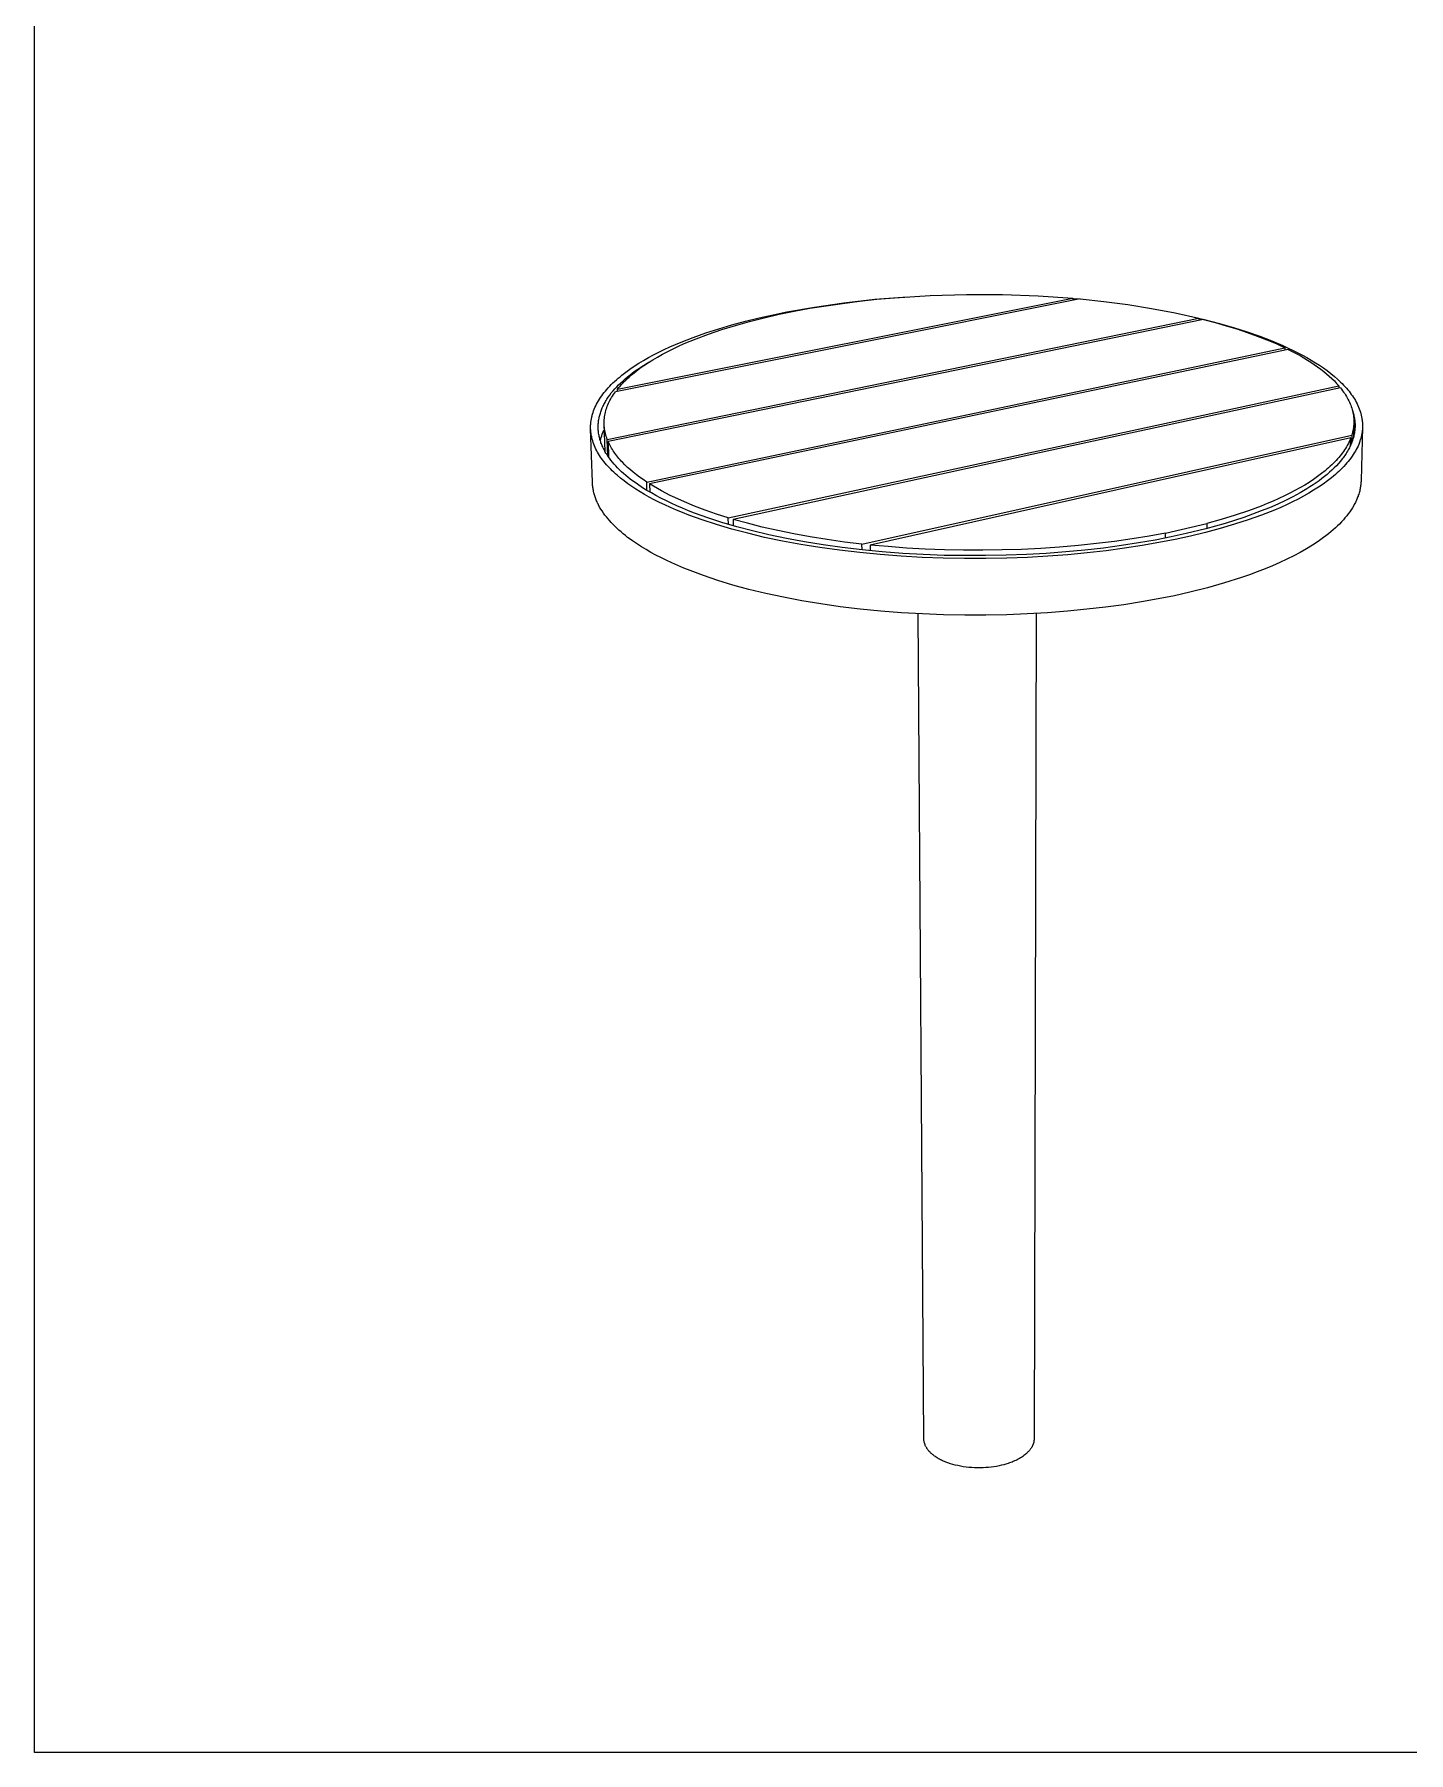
# Model space of a CAD drawing. Header units: millimetres. Extents: x 1383 to 4664, y -160 to 2132.
# Drawn here: x 1383 to 2300, y -160 to 986 of the extents above; entities that cross this region are included whole.
import ezdxf

# ---------------------------------------------------------------- set-up
doc = ezdxf.new("R2010")
doc.units = ezdxf.units.MM
doc.header["$MEASUREMENT"] = 0
doc.layers.add('Domyślny', color=7, linetype='Continuous', true_color=0x000000)
doc.layers.add('Utwórz2D linie widoczne', color=7, linetype='Continuous', true_color=0x000000)

msp = doc.modelspace()

# ---------------------------------------------------------------- linework, layer by layer
at = {"layer": 'Domyślny', "color": 18, "lineweight": 15, "true_color": 0x000000}
for p, q in [((1382.9, -159.9), (1382.9, 2132.4)), ((4660.8, -159.9), (1382.9, -159.9))]:
    msp.add_line(p, q, dxfattribs=at)
at = {"layer": 'Utwórz2D linie widoczne'}
for p, q in [((1771.9, 749.6), (2075.7, 810.2)), ((1885, 801.1), (1903.3, 804.3)), ((1889.9, 801.6), (1900.3, 803.5)), ((1900.3, 803.5), (1911.1, 805.2)), ((1903.3, 804.3), (1922.9, 807.2)), ((1911.1, 805.2), (1922.1, 806.8)), ((1922.1, 806.8), (1933.4, 808.3)), ((1922.9, 807.2), (1943.6, 809.5)), ((2080.6, 809.8), (1929.6, 779.6)), ((1933.4, 808.3), (1945, 809.5)), ((1943.6, 809.5), (1965.3, 811.2)), ((1945, 809.5), (1956.7, 810.5)), ((1956.7, 810.5), (1980.6, 812.1)), ((1980.6, 812.1), (2004.8, 812.8)), ((2004.8, 812.8), (2028.9, 812.7)), ((2028.9, 812.7), (2052.6, 811.8)), ((2052.6, 811.8), (2075.7, 810.2)), ((2075.7, 810.2), (2075.7, 808.8)), ((2075.7, 810), (2079.9, 809.7)), ((2080.6, 809.8), (2096.5, 808.1)), ((2096.5, 808.1), (2112.5, 806)), ((2112.5, 806), (2128.3, 803.4)), ((2128.3, 803.4), (2144.1, 800.4)), ((1765.1, 716), (2159.7, 796.9)), ((1839.5, 789.8), (1848.3, 792.4)), ((1841.5, 789.3), (1850.6, 792.1)), ((1848.3, 792.4), (1857.3, 794.9)), ((1850.6, 792.1), (1860.1, 794.7)), ((1857.3, 794.9), (1866.4, 797.1)), ((1860.1, 794.7), (1869.8, 797.2)), ((1866.4, 797.1), (1875.7, 799.2)), ((1869.8, 797.2), (1879.8, 799.5)), ((1875.7, 799.2), (1885, 801.1)), ((1879.8, 799.5), (1889.9, 801.6)), ((2163, 796.1), (1971, 756.7)), ((2144.1, 800.4), (2159.7, 796.9)), ((2152.9, 798.5), (2163.4, 796)), ((2159.7, 796.9), (2159.7, 795.4)), ((2163, 796.1), (2170.6, 794.1)), ((2163.4, 796), (2173.5, 793.4)), ((2170.6, 794.1), (2178, 791.9)), ((2173.5, 793.4), (2183, 790.6)), ((2178, 791.9), (2185.2, 789.7)), ((1929.6, 779.6), (1770.5, 747.8)), ((1810.6, 779.3), (1814.5, 781)), ((1812.6, 778.2), (1816.4, 779.9)), ((1814.5, 781), (1822.5, 784.1)), ((1816.4, 779.9), (1820.3, 781.5)), ((1820.3, 781.5), (1824.4, 783.2)), ((1822.5, 784.1), (1830.9, 787.1)), ((1824.4, 783.2), (1832.7, 786.3)), ((1830.9, 787.1), (1839.5, 789.8)), ((1832.7, 786.3), (1841.5, 789.3)), ((2183, 790.6), (2192, 787.8)), ((2185.2, 789.7), (2192.1, 787.4)), ((2192, 787.8), (2200.5, 784.8)), ((2192.1, 787.4), (2198.8, 785)), ((2198.8, 785), (2205.2, 782.5)), ((2200.5, 784.8), (2208.5, 781.7)), ((2205.2, 782.5), (2211.3, 779.9)), ((2208.5, 781.7), (2215.9, 778.6)), ((2211.3, 779.9), (2217.1, 777.2)), ((1786.1, 766.8), (1789.3, 768.7)), ((1789.3, 768.7), (1792.6, 770.6)), ((1791.2, 766.6), (1795.3, 769)), ((1791.4, 687.6), (2217.1, 777.2)), ((1792.5, 767.3), (1795.5, 769.2)), ((1792.6, 770.6), (1796, 772.4)), ((1795.5, 769.2), (1798.7, 771)), ((1796, 772.4), (1799.5, 774.2)), ((1798.7, 771), (1802, 772.9)), ((1799.5, 774.2), (1803.1, 775.9)), ((1802, 772.9), (1805.4, 774.7)), ((1803.1, 775.9), (1806.8, 777.7)), ((1805.4, 774.7), (1809, 776.4)), ((1806.8, 777.7), (1810.6, 779.3)), ((1809, 776.4), (1812.6, 778.2)), ((2219.3, 776.1), (2014, 732.9)), ((2215.9, 778.6), (2219.4, 777)), ((2217.1, 777.2), (2217.1, 775.6)), ((2219.3, 776.1), (2222, 774.7)), ((2219.4, 777), (2222.8, 775.3)), ((2222, 774.7), (2224.7, 773.3)), ((2222.8, 775.3), (2225.9, 773.8)), ((2224.7, 773.3), (2227.3, 771.9)), ((2225.9, 773.8), (2228.9, 772.2)), ((2227.3, 771.9), (2229.8, 770.5)), ((2228.9, 772.2), (2231.9, 770.6)), ((2229.8, 770.5), (2232.2, 769)), ((2231.9, 770.6), (2234.8, 768.9)), ((2232.2, 769), (2234.5, 767.5)), ((2234.8, 768.9), (2237.6, 767.2)), ((1971, 756.7), (1765.7, 714.6)), ((1771.2, 755.8), (1772.3, 756.8)), ((1772.3, 756.8), (1773.6, 757.8)), ((1773.6, 757.8), (1774.8, 758.9)), ((1774.8, 758.9), (1777.4, 760.9)), ((1775.6, 755.2), (1777.1, 756.5)), ((1777.1, 756.5), (1778.6, 757.8)), ((1777.4, 760.9), (1780.2, 762.9)), ((1777.4, 755.6), (1778.5, 756.6)), ((1778.5, 756.6), (1779.6, 757.6)), ((1778.6, 757.8), (1780.3, 759.1)), ((1779.6, 757.6), (1780.7, 758.6)), ((1780.2, 762.9), (1783.1, 764.9)), ((1780.3, 759.1), (1782, 760.4)), ((1780.7, 758.6), (1781.9, 759.6)), ((1781.9, 759.6), (1784.3, 761.5)), ((1782, 760.4), (1783.7, 761.7)), ((1783.1, 764.9), (1786.1, 766.8)), ((1783.7, 761.7), (1785.5, 762.9)), ((1784.3, 761.5), (1786.9, 763.5)), ((1785.5, 762.9), (1787.4, 764.2)), ((1786.9, 763.5), (1789.6, 765.4)), ((1787.4, 764.2), (1789.3, 765.4)), ((1789.3, 765.4), (1791.2, 766.6)), ((1789.6, 765.4), (1792.5, 767.3)), ((2234.5, 767.5), (2236.8, 766)), ((2236.8, 766), (2239, 764.5)), ((2237.6, 767.2), (2240.3, 765.5)), ((2239, 764.5), (2241.1, 762.9)), ((2240.3, 765.5), (2242.9, 763.7)), ((2241.1, 762.9), (2243.1, 761.4)), ((2242.9, 763.7), (2245.4, 761.9)), ((2243.1, 761.4), (2245, 759.8)), ((2245, 759.8), (2246.8, 758.2)), ((2245.4, 761.9), (2247.8, 760)), ((2246.8, 758.2), (2248.5, 756.7)), ((2247.8, 760), (2250.2, 758.1)), ((2248.5, 756.7), (2250.2, 755)), ((2250.2, 758.1), (2252.4, 756.2)), ((1760.6, 744), (1761.4, 745.1)), ((1761.4, 745.1), (1762.2, 746.2)), ((1762.2, 746.2), (1763, 747.3)), ((1763, 747.3), (1763.9, 748.3)), ((1763.9, 748.3), (1764.8, 749.4)), ((1764.8, 749.4), (1765.8, 750.5)), ((1765.8, 750.5), (1766.8, 751.6)), ((1765.8, 744.2), (1766.8, 745.6)), ((1766.8, 751.6), (1767.8, 752.6)), ((1766.8, 745.6), (1767.8, 747)), ((1767.8, 752.6), (1768.9, 753.7)), ((1767.8, 747), (1769, 748.4)), ((1768.6, 744.9), (1769.2, 745.9)), ((1768.9, 753.7), (1770, 754.7)), ((1769, 748.4), (1770.2, 749.8)), ((1769.2, 745.9), (1769.9, 746.9)), ((1769.9, 746.9), (1770.5, 747.8)), ((1770, 754.7), (1771.2, 755.8)), ((1770.2, 749.8), (1771.4, 751.1)), ((1771.4, 751.1), (1772.7, 752.5)), ((1771.9, 749.6), (1772.7, 750.6)), ((1771.9, 748.1), (1771.9, 749.6)), ((1772.7, 752.5), (1774.1, 753.8)), ((1772.7, 750.6), (1773.6, 751.6)), ((1773.6, 751.6), (1774.5, 752.6)), ((1774.1, 753.8), (1775.6, 755.2)), ((1774.5, 752.6), (1775.4, 753.6)), ((1775.4, 753.6), (1776.4, 754.6)), ((1776.4, 754.6), (1777.4, 755.6)), ((1845.8, 663.7), (2253.1, 751.8)), ((2254.3, 750.4), (2058.7, 708.1)), ((2250.2, 755), (2251.7, 753.4)), ((2251.7, 753.4), (2252.4, 752.6)), ((2252.4, 756.2), (2253.4, 755.2)), ((2252.4, 752.6), (2253.1, 751.8)), ((2253.1, 751.8), (2253.1, 750.2)), ((2253.1, 750.4), (2253.2, 750.2)), ((2253.4, 755.2), (2254.4, 754.3)), ((2254.3, 750.4), (2255, 749.5)), ((2254.4, 754.3), (2255.4, 753.3)), ((2255, 749.5), (2255.7, 748.5)), ((2255.4, 753.3), (2256.4, 752.3)), ((2255.7, 748.5), (2256.4, 747.6)), ((2256.4, 752.3), (2257.3, 751.3)), ((2256.4, 747.6), (2257.1, 746.6)), ((2257.1, 746.6), (2257.7, 745.7)), ((2257.3, 751.3), (2258.2, 750.2)), ((2257.7, 745.7), (2258.3, 744.7)), ((2258.2, 750.2), (2259.1, 749.2)), ((2259.1, 749.2), (2260, 748.2)), ((2260, 748.2), (2260.8, 747.2)), ((2260.8, 747.2), (2261.5, 746.1)), ((2261.5, 746.1), (2262.3, 745.1)), ((2262.3, 745.1), (2263, 744)), ((1755.3, 732.9), (1755.6, 734)), ((1755.6, 734), (1756, 735.1)), ((1756, 735.1), (1756.4, 736.2)), ((1756.4, 736.2), (1756.9, 737.4)), ((1756.9, 737.4), (1757.4, 738.5)), ((1757.4, 738.5), (1758, 739.6)), ((1758, 739.6), (1758.6, 740.7)), ((1758.6, 740.7), (1759.2, 741.8)), ((1759.2, 741.8), (1759.9, 742.9)), ((1759.9, 742.9), (1760.6, 744)), ((1760.3, 732.9), (1760.5, 733.6)), ((1760.5, 733.6), (1760.7, 734.4)), ((1760.7, 734.4), (1761, 735.1)), ((1761, 735.1), (1761.2, 735.8)), ((1761.2, 735.8), (1761.5, 736.5)), ((1761.5, 736.5), (1761.8, 737.2)), ((1761.8, 737.2), (1762.1, 737.9)), ((1762.1, 737.9), (1762.5, 738.6)), ((1762.5, 738.6), (1762.8, 739.3)), ((1762.8, 739.3), (1763.2, 740)), ((1763.2, 740), (1763.6, 740.7)), ((1763.6, 740.7), (1764, 741.4)), ((1763.7, 733.1), (1763.9, 734.1)), ((1763.9, 734.1), (1764.2, 735.1)), ((1764, 741.4), (1764.4, 742.1)), ((1764.2, 735.1), (1764.4, 736.1)), ((1764.4, 742.1), (1764.9, 742.8)), ((1764.4, 736.1), (1764.8, 737.1)), ((1764.8, 737.1), (1765.1, 738.1)), ((1764.9, 742.8), (1765.3, 743.5)), ((1765.1, 738.1), (1765.5, 739.1)), ((1765.3, 743.5), (1765.8, 744.2)), ((1765.5, 739.1), (1766, 740.1)), ((1766, 740.1), (1766.4, 741)), ((1766.4, 741), (1766.9, 742)), ((1766.9, 742), (1767.4, 743)), ((1767.4, 743), (1768, 744)), ((1768, 744), (1768.6, 744.9)), ((2258.3, 744.7), (2258.8, 743.7)), ((2258.8, 743.7), (2259.3, 742.8)), ((2259.3, 742.8), (2259.8, 741.8)), ((2259.8, 741.8), (2260.3, 740.8)), ((2260.3, 740.8), (2260.7, 739.8)), ((2260.7, 739.8), (2261.1, 738.8)), ((2261.1, 738.8), (2261.5, 737.9)), ((2261.5, 737.9), (2261.8, 736.9)), ((2261.8, 736.9), (2262.1, 735.9)), ((2262, 736), (2262.3, 735.3)), ((2262.1, 735.9), (2262.3, 734.9)), ((2262.3, 735.3), (2262.5, 734.6)), ((2262.3, 734.9), (2262.5, 733.9)), ((2262.5, 734.6), (2262.7, 733.8)), ((2262.5, 733.9), (2262.7, 732.9)), ((2262.7, 733.8), (2262.9, 733.1)), ((2263, 744), (2263.6, 743)), ((2263.6, 743), (2264.3, 741.9)), ((2264.3, 741.9), (2264.8, 740.8)), ((2264.8, 740.8), (2265.4, 739.7)), ((2265.4, 739.7), (2265.9, 738.7)), ((2265.9, 738.7), (2266.4, 737.6)), ((2266.4, 737.6), (2266.8, 736.5)), ((2266.8, 736.5), (2267.2, 735.4)), ((2267.2, 735.4), (2267.6, 734.3)), ((2267.6, 734.3), (2267.9, 733.2)), ((1754, 725.6), (1754.1, 726.2)), ((1754, 725.1), (1754, 725.6)), ((1754, 724.5), (1754, 725.1)), ((1754, 723.9), (1754, 724.5)), ((1754, 723.4), (1754, 723.9)), ((1754, 722.8), (1754, 723.4)), ((1755.2, 687.5), (1754, 723.2)), ((1754.1, 722.3), (1754, 722.8)), ((1754.1, 726.7), (1754.2, 727.3)), ((1754.1, 726.2), (1754.1, 726.7)), ((1754.1, 721.7), (1754.1, 722.3)), ((1754.2, 727.9), (1754.3, 728.4)), ((1754.2, 727.3), (1754.2, 727.9)), ((1754.3, 728.4), (1754.4, 729)), ((1754.4, 729), (1754.5, 729.5)), ((1754.5, 729.5), (1754.6, 730.1)), ((1754.6, 730.1), (1754.7, 730.7)), ((1754.7, 730.7), (1754.8, 731.2)), ((1754.8, 731.2), (1755, 731.8)), ((1755, 731.8), (1755.1, 732.3)), ((1755.1, 732.3), (1755.3, 732.9)), ((1759, 725.1), (1759.1, 725.8)), ((1759, 724.4), (1759, 725.1)), ((1759, 723.7), (1759, 724.4)), ((1759.1, 722.9), (1759, 723.7)), ((1759.1, 726.5), (1759.2, 727.2)), ((1759.1, 725.8), (1759.1, 726.5)), ((1759.1, 722.2), (1759.1, 722.9)), ((1759.2, 721.5), (1759.1, 722.2)), ((1759.2, 727.9), (1759.3, 728.6)), ((1759.2, 727.2), (1759.2, 727.9)), ((1759.3, 728.6), (1759.4, 729.4)), ((1759.4, 729.4), (1759.6, 730.1)), ((1759.6, 730.1), (1759.7, 730.8)), ((1759.7, 730.8), (1759.9, 731.5)), ((1759.9, 731.5), (1760.1, 732.2)), ((1760.1, 732.2), (1760.3, 732.9)), ((1762.7, 721.7), (1763.2, 722.7)), ((1763, 727.1), (1763.1, 728.1)), ((1763.1, 726.1), (1763, 727.1)), ((1763.1, 729.1), (1763.2, 730.1)), ((1763.1, 728.1), (1763.1, 729.1)), ((1763.6, 708), (1763.1, 726.1)), ((1763.1, 725.1), (1763.1, 726.1)), ((1763.2, 724.1), (1763.1, 725.1)), ((1763.2, 730.1), (1763.3, 731.1)), ((1763.3, 723.1), (1763.2, 724.1)), ((1763.3, 731.1), (1763.5, 732.1)), ((1763.5, 722), (1763.3, 723.1)), ((1763.5, 732.1), (1763.7, 733.1)), ((2014, 732.9), (1793.3, 686.4)), ((2262.7, 722.9), (2262.5, 721.9)), ((2262.7, 732.9), (2262.9, 731.9)), ((2262.9, 723.9), (2262.7, 722.9)), ((2262.9, 733.1), (2263.1, 732.4)), ((2262.9, 731.9), (2263, 730.9)), ((2263.1, 726.9), (2262.9, 717.3)), ((2263, 724.9), (2262.9, 723.9)), ((2263, 730.9), (2263.1, 729.9)), ((2263.1, 725.9), (2263, 724.9)), ((2263.1, 732.4), (2263.3, 731.6)), ((2263.1, 729.9), (2263.1, 728.9)), ((2263.1, 728.9), (2263.2, 727.9)), ((2263.2, 727.9), (2263.1, 726.9)), ((2263.1, 726.9), (2263.1, 725.9)), ((2263.3, 731.6), (2263.5, 730.9)), ((2263.5, 730.9), (2263.6, 730.1)), ((2263.6, 730.1), (2263.7, 729.4)), ((2263.7, 729.4), (2263.8, 728.6)), ((2263.8, 728.6), (2263.9, 727.9)), ((2263.9, 722.6), (2263.8, 721.9)), ((2263.9, 727.9), (2263.9, 727.1)), ((2263.9, 727.1), (2264, 726.4)), ((2264, 724.1), (2263.9, 723.4)), ((2263.9, 723.4), (2263.9, 722.6)), ((2264, 726.4), (2264, 725.6)), ((2264, 725.6), (2264, 724.9)), ((2264, 724.9), (2264, 724.1)), ((2267.9, 733.2), (2268.1, 732.6)), ((2269, 724.2), (2268, 688.6)), ((2268.1, 732.6), (2268.2, 732)), ((2268.2, 732), (2268.3, 731.5)), ((2268.3, 731.5), (2268.4, 730.9)), ((2268.4, 730.9), (2268.5, 730.4)), ((2268.5, 730.4), (2268.6, 729.8)), ((2268.6, 729.8), (2268.7, 729.2)), ((2268.7, 729.2), (2268.8, 728.7)), ((2268.8, 728.7), (2268.8, 728.1)), ((2268.8, 728.1), (2268.9, 727.6)), ((2268.9, 722.4), (2268.8, 721.9)), ((2268.9, 727.6), (2268.9, 727)), ((2268.9, 727), (2269, 726.4)), ((2269, 723.6), (2268.9, 723)), ((2268.9, 723), (2268.9, 722.4)), ((2269, 726.4), (2269, 725.9)), ((2269, 725.9), (2269, 725.3)), ((2269, 725.3), (2269, 724.7)), ((2269, 724.7), (2269, 724.2)), ((2269, 724.2), (2269, 723.6)), ((1754.1, 721.1), (1754.1, 721.7)), ((1754.2, 720.6), (1754.1, 721.1)), ((1754.3, 720), (1754.2, 720.6)), ((1754.4, 719.5), (1754.3, 720)), ((1754.4, 718.9), (1754.4, 719.5)), ((1754.5, 718.4), (1754.4, 718.9)), ((1754.7, 717.8), (1754.5, 718.4)), ((1754.8, 717.3), (1754.7, 717.8)), ((1755.1, 716.2), (1754.8, 717.3)), ((1755.4, 715.1), (1755.1, 716.2)), ((1755.7, 714), (1755.4, 715.1)), ((1756.1, 712.9), (1755.7, 714)), ((1756.5, 711.8), (1756.1, 712.9)), ((1757, 710.7), (1756.5, 711.8)), ((1757.5, 709.6), (1757, 710.7)), ((1759.2, 720.8), (1759.2, 721.5)), ((1759.3, 720.1), (1759.2, 720.8)), ((1759.4, 719.4), (1759.3, 720.1)), ((1759.6, 718.7), (1759.4, 719.4)), ((1759.7, 718), (1759.6, 718.7)), ((1759.9, 717.3), (1759.7, 718)), ((1760.1, 716.6), (1759.9, 717.3)), ((1760.2, 715.9), (1760.1, 716.6)), ((1760.5, 715.2), (1760.2, 715.9)), ((1760.4, 715.3), (1760.7, 716.4)), ((1760.7, 714.5), (1760.5, 715.2)), ((1760.7, 716.4), (1761, 717.4)), ((1760.9, 713.8), (1760.7, 714.5)), ((1761.2, 713.1), (1760.9, 713.8)), ((1761, 717.4), (1761.4, 718.5)), ((1761.5, 712.4), (1761.2, 713.1)), ((1761.4, 718.5), (1761.8, 719.6)), ((1761.8, 711.7), (1761.5, 712.4)), ((1761.8, 719.6), (1762.2, 720.6)), ((1762.1, 711), (1761.8, 711.7)), ((1762.4, 710.3), (1762.1, 711)), ((1762.2, 720.6), (1762.7, 721.7)), ((1763.7, 721), (1763.5, 722)), ((1763.9, 720), (1763.7, 721)), ((1764.1, 719), (1763.9, 720)), ((1764.4, 718), (1764.1, 719)), ((1764.8, 717), (1764.4, 718)), ((1765.1, 716), (1764.8, 717)), ((1765.5, 705), (1765.1, 716)), ((1766.1, 713.7), (1765.7, 714.6)), ((1765.7, 714.6), (1766, 704.2)), ((1766.5, 712.8), (1766.1, 713.7)), ((1767, 712), (1766.5, 712.8)), ((1767.4, 711.1), (1767, 712)), ((1767.9, 710.2), (1767.4, 711.1)), ((1935, 646.2), (2261.8, 718.9)), ((2261.1, 717), (2105.2, 682.3)), ((2258.2, 711), (2257.6, 710)), ((2258.8, 712), (2258.2, 711)), ((2259.4, 713), (2258.8, 712)), ((2259.8, 714), (2259.4, 713)), ((2260.3, 715), (2259.8, 714)), ((2260.6, 711.2), (2260.2, 710.5)), ((2260.7, 716), (2260.3, 715)), ((2261, 712), (2260.6, 711.2)), ((2261.1, 717), (2260.7, 716)), ((2261, 712.1), (2261.1, 717)), ((2261.3, 712.8), (2261, 712)), ((2261.6, 713.5), (2261.3, 712.8)), ((2261.8, 718.9), (2261.6, 713.5)), ((2261.9, 714.3), (2261.6, 713.5)), ((2262.1, 719.9), (2261.8, 718.9)), ((2262.2, 715), (2261.9, 714.3)), ((2262.3, 720.9), (2262.1, 719.9)), ((2262.4, 715.8), (2262.2, 715)), ((2262.5, 721.9), (2262.3, 720.9)), ((2262.7, 716.6), (2262.4, 715.8)), ((2262.9, 717.3), (2262.7, 716.6)), ((2263.1, 718.1), (2262.9, 717.3)), ((2263.3, 718.8), (2263.1, 718.1)), ((2263.4, 719.6), (2263.3, 718.8)), ((2263.6, 720.3), (2263.4, 719.6)), ((2263.7, 721.1), (2263.6, 720.3)), ((2263.8, 721.9), (2263.7, 721.1)), ((2266, 711.6), (2265.4, 710.4)), ((2266.5, 712.7), (2266, 711.6)), ((2266.9, 713.9), (2266.5, 712.7)), ((2267.3, 715), (2266.9, 713.9)), ((2267.5, 715.6), (2267.3, 715)), ((2267.7, 716.2), (2267.5, 715.6)), ((2267.8, 716.7), (2267.7, 716.2)), ((2268, 717.3), (2267.8, 716.7)), ((2268.1, 717.9), (2268, 717.3)), ((2268.3, 718.5), (2268.1, 717.9)), ((2268.4, 719), (2268.3, 718.5)), ((2268.5, 719.6), (2268.4, 719)), ((2268.6, 720.2), (2268.5, 719.6)), ((2268.7, 720.7), (2268.6, 720.2)), ((2268.8, 721.3), (2268.7, 720.7)), ((2268.8, 721.9), (2268.8, 721.3)), ((1758.1, 708.5), (1757.5, 709.6)), ((1758.6, 707.5), (1758.1, 708.5)), ((1759.3, 706.4), (1758.6, 707.5)), ((1759.9, 705.3), (1759.3, 706.4)), ((1760.6, 704.3), (1759.9, 705.3)), ((1761.3, 703.2), (1760.6, 704.3)), ((1762.1, 702.2), (1761.3, 703.2)), ((1762.9, 701.2), (1762.1, 702.2)), ((1762.7, 709.7), (1762.4, 710.3)), ((1763.1, 709), (1762.7, 709.7)), ((1763.7, 700.1), (1762.9, 701.2)), ((1763.4, 708.3), (1763.1, 709)), ((1763.8, 707.6), (1763.4, 708.3)), ((1764.6, 699.1), (1763.7, 700.1)), ((1764.2, 706.9), (1763.8, 707.6)), ((1764.7, 706.3), (1764.2, 706.9)), ((1765.5, 704.9), (1764.7, 706.3)), ((1766.5, 703.6), (1765.5, 704.9)), ((1767.5, 702.2), (1766.5, 703.6)), ((1768.5, 700.9), (1767.5, 702.2)), ((1768.5, 709.4), (1767.9, 710.2)), ((1769, 708.5), (1768.5, 709.4)), ((1769.6, 699.6), (1768.5, 700.9)), ((1769.6, 707.6), (1769, 708.5)), ((1770.2, 706.8), (1769.6, 707.6)), ((1770.8, 698.3), (1769.6, 699.6)), ((1770.8, 705.9), (1770.2, 706.8)), ((1771.5, 705.1), (1770.8, 705.9)), ((1772.2, 704.2), (1771.5, 705.1)), ((1772.9, 703.4), (1772.2, 704.2)), ((1773.6, 702.5), (1772.9, 703.4)), ((1774.4, 701.6), (1773.6, 702.5)), ((1775.2, 700.8), (1774.4, 701.6)), ((1776.8, 699.1), (1775.2, 700.8)), ((2058.7, 708.1), (1849.1, 662.7)), ((2249.5, 700), (2248.5, 699.1)), ((2250.5, 701), (2249.5, 700)), ((2251.4, 702), (2250.5, 701)), ((2252.3, 703), (2251.4, 702)), ((2252.9, 700), (2251.6, 698.5)), ((2253.2, 704), (2252.3, 703)), ((2254.2, 701.5), (2252.9, 700)), ((2254, 705), (2253.2, 704)), ((2254.8, 706), (2254, 705)), ((2255.4, 703), (2254.2, 701.5)), ((2255.6, 707), (2254.8, 706)), ((2256, 703.7), (2255.4, 703)), ((2256.3, 708), (2255.6, 707)), ((2256.5, 704.5), (2256, 703.7)), ((2257, 709), (2256.3, 708)), ((2257.1, 705.2), (2256.5, 704.5)), ((2257.6, 710), (2257, 709)), ((2257.6, 706), (2257.1, 705.2)), ((2258.1, 706.7), (2257.6, 706)), ((2258.6, 700.3), (2257.6, 699.2)), ((2258.5, 707.5), (2258.1, 706.7)), ((2259, 708.2), (2258.5, 707.5)), ((2259.5, 701.4), (2258.6, 700.3)), ((2259.4, 709), (2259, 708.2)), ((2259.8, 709.7), (2259.4, 709)), ((2260.4, 702.5), (2259.5, 701.4)), ((2260.2, 710.5), (2259.8, 709.7)), ((2261.3, 703.6), (2260.4, 702.5)), ((2262.1, 704.8), (2261.3, 703.6)), ((2262.8, 705.9), (2262.1, 704.8)), ((2263.5, 707), (2262.8, 705.9)), ((2264.2, 708.2), (2263.5, 707)), ((2264.8, 709.3), (2264.2, 708.2)), ((2265.4, 710.4), (2264.8, 709.3)), ((1765.5, 698.1), (1764.6, 699.1)), ((1766.5, 697.1), (1765.5, 698.1)), ((1767.4, 696.1), (1766.5, 697.1)), ((1768.4, 695.1), (1767.4, 696.1)), ((1769.5, 694.1), (1768.4, 695.1)), ((1770.5, 693.1), (1769.5, 694.1)), ((1771.6, 692.1), (1770.5, 693.1)), ((1772, 697), (1770.8, 698.3)), ((1773.9, 690.2), (1771.6, 692.1)), ((1773.3, 695.8), (1772, 697)), ((1774.6, 694.5), (1773.3, 695.8)), ((1776.3, 688.3), (1773.9, 690.2)), ((1776, 693.3), (1774.6, 694.5)), ((1777.4, 692), (1776, 693.3)), ((1778.8, 686.4), (1776.3, 688.3)), ((1778.6, 697.4), (1776.8, 699.1)), ((1778.9, 690.8), (1777.4, 692)), ((1780.5, 695.8), (1778.6, 697.4)), ((1780.4, 689.6), (1778.9, 690.8)), ((1782, 688.4), (1780.4, 689.6)), ((1782.4, 694.1), (1780.5, 695.8)), ((1783.6, 687.2), (1782, 688.4)), ((1784.5, 692.5), (1782.4, 694.1)), ((1786.7, 690.8), (1784.5, 692.5)), ((1789, 689.2), (1786.7, 690.8)), ((1791.4, 687.6), (1789, 689.2)), ((2236.3, 689.3), (2233.4, 687.4)), ((2239, 691.2), (2236.3, 689.3)), ((2240, 688.5), (2238, 687.1)), ((2241.6, 693.2), (2239, 691.2)), ((2241.8, 689.9), (2240, 688.5)), ((2244, 695.1), (2241.6, 693.2)), ((2243.6, 691.3), (2241.8, 689.9)), ((2245.6, 688.3), (2242.7, 686.2)), ((2245.4, 692.7), (2243.6, 691.3)), ((2245.2, 696.1), (2244, 695.1)), ((2246.3, 697.1), (2245.2, 696.1)), ((2247, 694.2), (2245.4, 692.7)), ((2248.3, 690.4), (2245.6, 688.3)), ((2247.4, 698.1), (2246.3, 697.1)), ((2248.6, 695.6), (2247, 694.2)), ((2248.5, 699.1), (2247.4, 698.1)), ((2249.6, 691.5), (2248.3, 690.4)), ((2250.1, 697.1), (2248.6, 695.6)), ((2250.9, 692.6), (2249.6, 691.5)), ((2251.6, 698.5), (2250.1, 697.1)), ((2252.1, 693.7), (2250.9, 692.6)), ((2253.3, 694.7), (2252.1, 693.7)), ((2254.4, 695.8), (2253.3, 694.7)), ((2255.5, 696.9), (2254.4, 695.8)), ((2256.6, 698), (2255.5, 696.9)), ((2257.6, 699.2), (2256.6, 698)), ((2268, 687.9), (2267.9, 687.2)), ((2268, 688.6), (2268, 687.9)), ((1755.2, 686.8), (1755.2, 687.5)), ((1755.2, 686.1), (1755.2, 686.8)), ((1755.3, 685.4), (1755.2, 686.1)), ((1755.4, 684.7), (1755.3, 685.4)), ((1755.5, 684), (1755.4, 684.7)), ((1755.6, 683.3), (1755.5, 684)), ((1755.7, 682.6), (1755.6, 683.3)), ((1755.8, 681.9), (1755.7, 682.6)), ((1756, 681.2), (1755.8, 681.9)), ((1756.1, 680.5), (1756, 681.2)), ((1756.3, 679.8), (1756.1, 680.5)), ((1756.5, 679.1), (1756.3, 679.8)), ((1756.7, 678.4), (1756.5, 679.1)), ((1757, 677.7), (1756.7, 678.4)), ((1757.2, 677), (1757, 677.7)), ((1757.5, 676.4), (1757.2, 677)), ((1757.7, 675.7), (1757.5, 676.4)), ((1781.4, 684.6), (1778.8, 686.4)), ((1784.1, 682.8), (1781.4, 684.6)), ((1785.3, 686.1), (1783.6, 687.2)), ((1787, 681), (1784.1, 682.8)), ((1788.7, 683.8), (1785.3, 686.1)), ((1790, 679.3), (1787, 681)), ((1791.5, 682), (1788.7, 683.8)), ((1793.1, 677.5), (1790, 679.3)), ((1791.5, 682), (1791.4, 687.6)), ((1794.5, 680.3), (1791.5, 682)), ((1796.4, 675.8), (1793.1, 677.5)), ((1795.9, 684.8), (1793.3, 686.4)), ((1793.3, 686.4), (1793.5, 680.9)), ((1797.5, 678.6), (1794.5, 680.3)), ((1798.5, 683.3), (1795.9, 684.8)), ((1800.8, 676.9), (1797.5, 678.6)), ((1801.3, 681.7), (1798.5, 683.3)), ((1804.2, 675.2), (1800.8, 676.9)), ((1804.2, 680.2), (1801.3, 681.7)), ((1807.1, 678.7), (1804.2, 680.2)), ((1810.2, 677.2), (1807.1, 678.7)), ((1816.6, 674.3), (1810.2, 677.2)), ((2105.2, 682.3), (1940.5, 645.6)), ((2213.2, 676.6), (2209.4, 674.9)), ((2216.9, 678.3), (2213.2, 676.6)), ((2220.4, 680.1), (2216.9, 678.3)), ((2222.5, 677.8), (2217.6, 675.3)), ((2223.9, 681.9), (2220.4, 680.1)), ((2227.3, 680.4), (2222.5, 677.8)), ((2227.2, 683.7), (2223.9, 681.9)), ((2229.6, 678.2), (2226, 676.2)), ((2230.4, 685.6), (2227.2, 683.7)), ((2229.6, 681.7), (2227.3, 680.4)), ((2231.8, 683), (2229.6, 681.7)), ((2233.1, 680.1), (2229.6, 678.2)), ((2233.4, 687.4), (2230.4, 685.6)), ((2233.9, 684.4), (2231.8, 683)), ((2236.4, 682.1), (2233.1, 680.1)), ((2236, 685.7), (2233.9, 684.4)), ((2238, 687.1), (2236, 685.7)), ((2239.6, 684.1), (2236.4, 682.1)), ((2242.7, 686.2), (2239.6, 684.1)), ((2265.5, 676.8), (2265.2, 676.1)), ((2265.7, 677.5), (2265.5, 676.8)), ((2266, 678.2), (2265.7, 677.5)), ((2266.2, 678.9), (2266, 678.2)), ((2266.5, 679.6), (2266.2, 678.9)), ((2266.7, 680.3), (2266.5, 679.6)), ((2266.9, 680.9), (2266.7, 680.3)), ((2267.1, 681.6), (2266.9, 680.9)), ((2267.2, 682.3), (2267.1, 681.6)), ((2267.4, 683), (2267.2, 682.3)), ((2267.5, 683.7), (2267.4, 683)), ((2267.6, 684.4), (2267.5, 683.7)), ((2267.7, 685.1), (2267.6, 684.4)), ((2267.8, 685.8), (2267.7, 685.1)), ((2267.9, 686.5), (2267.8, 685.8)), ((2267.9, 687.2), (2267.9, 686.5)), ((1758, 675), (1757.7, 675.7)), ((1758.3, 674.3), (1758, 675)), ((1758.6, 673.6), (1758.3, 674.3)), ((1759, 673), (1758.6, 673.6)), ((1759.3, 672.3), (1759, 673)), ((1760, 670.9), (1759.3, 672.3)), ((1760.8, 669.6), (1760, 670.9)), ((1761.7, 668.3), (1760.8, 669.6)), ((1762.6, 666.9), (1761.7, 668.3)), ((1763.5, 665.6), (1762.6, 666.9)), ((1764.5, 664.3), (1763.5, 665.6)), ((1799.9, 674), (1796.4, 675.8)), ((1803.5, 672.3), (1799.9, 674)), ((1807.2, 670.6), (1803.5, 672.3)), ((1807.7, 673.5), (1804.2, 675.2)), ((1811.2, 668.9), (1807.2, 670.6)), ((1811.4, 671.8), (1807.7, 673.5)), ((1815.2, 667.2), (1811.2, 668.9)), ((1815.2, 670.1), (1811.4, 671.8)), ((1819.2, 668.5), (1815.2, 670.1)), ((1819.5, 665.5), (1815.2, 667.2)), ((1823.4, 671.5), (1816.6, 674.3)), ((1823.4, 666.9), (1819.2, 668.5)), ((1828.4, 662.3), (1819.5, 665.5)), ((1830.5, 668.8), (1823.4, 671.5)), ((1832.2, 663.7), (1823.4, 666.9)), ((1838, 666.2), (1830.5, 668.8)), ((1845.8, 663.7), (1838, 666.2)), ((2184, 665.4), (2174.7, 662.6)), ((2192.9, 668.4), (2184, 665.4)), ((2195.6, 666.1), (2189.7, 664)), ((2201.7, 665.6), (2192.8, 662.4)), ((2201.3, 671.6), (2192.9, 668.4)), ((2201.4, 668.3), (2195.6, 666.1)), ((2205.4, 673.2), (2201.3, 671.6)), ((2207, 670.5), (2201.4, 668.3)), ((2210.2, 668.9), (2201.7, 665.6)), ((2209.4, 674.9), (2205.4, 673.2)), ((2212.4, 672.9), (2207, 670.5)), ((2214.4, 670.7), (2210.2, 668.9)), ((2217.6, 675.3), (2212.4, 672.9)), ((2218.3, 672.5), (2214.4, 670.7)), ((2222.2, 674.3), (2218.3, 672.5)), ((2226, 676.2), (2222.2, 674.3)), ((2258.5, 665), (2257.3, 663.7)), ((2259.5, 666.4), (2258.5, 665)), ((2260.5, 667.8), (2259.5, 666.4)), ((2261.4, 669.1), (2260.5, 667.8)), ((2262.3, 670.5), (2261.4, 669.1)), ((2263.1, 671.9), (2262.3, 670.5)), ((2263.5, 672.6), (2263.1, 671.9)), ((2263.9, 673.3), (2263.5, 672.6)), ((2264.2, 674), (2263.9, 673.3)), ((2264.6, 674.7), (2264.2, 674)), ((2264.9, 675.4), (2264.6, 674.7)), ((2265.2, 676.1), (2264.9, 675.4)), ((1765.6, 663), (1764.5, 664.3)), ((1766.7, 661.8), (1765.6, 663)), ((1767.8, 660.5), (1766.7, 661.8)), ((1769, 659.2), (1767.8, 660.5)), ((1770.3, 658), (1769, 659.2)), ((1771.6, 656.7), (1770.3, 658)), ((1772.9, 655.5), (1771.6, 656.7)), ((1774.3, 654.3), (1772.9, 655.5)), ((1775.7, 653.1), (1774.3, 654.3)), ((1838, 659.2), (1828.4, 662.3)), ((1841.5, 660.7), (1832.2, 663.7)), ((1848.1, 656.2), (1838, 659.2)), ((1851.5, 657.7), (1841.5, 660.7)), ((1845.9, 659.3), (1845.8, 663.7)), ((1858.8, 653.4), (1848.1, 656.2)), ((1858.6, 660.1), (1849.1, 662.7)), ((1849.1, 662.7), (1849.2, 658.4)), ((1862, 655), (1851.5, 657.7)), ((1868.5, 657.6), (1858.6, 660.1)), ((1870.1, 650.7), (1858.8, 653.4)), ((1873, 652.4), (1862, 655)), ((1878.8, 655.2), (1868.5, 657.6)), ((1889.5, 653), (1878.8, 655.2)), ((2137.5, 653.6), (2126.6, 651.6)), ((2137.5, 653.6), (2165.1, 659.9)), ((2137.5, 650.2), (2137.5, 653.6)), ((2164.5, 656.4), (2151.4, 653.2)), ((2164.3, 654), (2154.3, 651.5)), ((2174, 656.6), (2164.3, 654)), ((2177.4, 660), (2164.5, 656.4)), ((2174.7, 662.6), (2165.1, 659.9)), ((2165.1, 659.9), (2165.1, 656.6)), ((2183.6, 659.4), (2174, 656.6)), ((2183.6, 662), (2177.4, 660)), ((2189.7, 664), (2183.6, 662)), ((2192.8, 662.4), (2183.6, 659.4)), ((2247.9, 654.3), (2246.3, 653)), ((2249.4, 655.7), (2247.9, 654.3)), ((2250.9, 657), (2249.4, 655.7)), ((2252.3, 658.3), (2250.9, 657)), ((2253.6, 659.6), (2252.3, 658.3)), ((2254.9, 661), (2253.6, 659.6)), ((2256.2, 662.3), (2254.9, 661)), ((2257.3, 663.7), (2256.2, 662.3)), ((1777.2, 651.9), (1775.7, 653.1)), ((1778.7, 650.7), (1777.2, 651.9)), ((1780.3, 649.6), (1778.7, 650.7)), ((1781.9, 648.4), (1780.3, 649.6)), ((1785.2, 646.2), (1781.9, 648.4)), ((1788, 644.3), (1785.2, 646.2)), ((1791, 642.5), (1788, 644.3)), ((1794.1, 640.7), (1791, 642.5)), ((1881.9, 648.2), (1870.1, 650.7)), ((1884.6, 649.9), (1873, 652.4)), ((1894.2, 645.9), (1881.9, 648.2)), ((1896.6, 647.7), (1884.6, 649.9)), ((1900.5, 651), (1889.5, 653)), ((1906.9, 643.9), (1894.2, 645.9)), ((1909.1, 645.7), (1896.6, 647.7)), ((1911.8, 649.2), (1900.5, 651)), ((1920, 642.1), (1906.9, 643.9)), ((1921.9, 643.9), (1909.1, 645.7)), ((1923.3, 647.6), (1911.8, 649.2)), ((1933.5, 640.5), (1920, 642.1)), ((1935.1, 642.4), (1921.9, 643.9)), ((1935, 646.2), (1923.3, 647.6)), ((1935.1, 642.4), (1935, 646.2)), ((1948.5, 641.1), (1935.1, 642.4)), ((1952.5, 644.5), (1940.5, 645.6)), ((1940.5, 645.6), (1940.5, 641.8)), ((1964.8, 643.6), (1952.5, 644.5)), ((1977.3, 642.9), (1964.8, 643.6)), ((1990, 642.4), (1977.3, 642.9)), ((2002.8, 642.1), (1990, 642.4)), ((2015.7, 642.1), (2002.8, 642.1)), ((2028.6, 642.3), (2015.7, 642.1)), ((2041.5, 642.7), (2028.6, 642.3)), ((2054.3, 643.3), (2041.5, 642.7)), ((2066.9, 644.2), (2054.3, 643.3)), ((2079.4, 645.3), (2066.9, 644.2)), ((2083.8, 642.2), (2071.1, 641)), ((2091.6, 646.5), (2079.4, 645.3)), ((2096.1, 643.6), (2083.8, 642.2)), ((2103.6, 648), (2091.6, 646.5)), ((2108.1, 645.2), (2096.1, 643.6)), ((2110.1, 643.4), (2097.9, 641.8)), ((2115.3, 649.7), (2103.6, 648)), ((2119.6, 647), (2108.1, 645.2)), ((2121.9, 645.2), (2110.1, 643.4)), ((2126.6, 651.6), (2115.3, 649.7)), ((2130.7, 648.9), (2119.6, 647)), ((2133.2, 647.2), (2121.9, 645.2)), ((2141.3, 651), (2130.7, 648.9)), ((2144, 649.3), (2133.2, 647.2)), ((2151.4, 653.2), (2141.3, 651)), ((2154.3, 651.5), (2144, 649.3)), ((2231.6, 643.1), (2227.5, 640.7)), ((2235.6, 645.5), (2231.6, 643.1)), ((2239.4, 648), (2235.6, 645.5)), ((2241.2, 649.2), (2239.4, 648)), ((2242.9, 650.5), (2241.2, 649.2)), ((2244.6, 651.8), (2242.9, 650.5)), ((2246.3, 653), (2244.6, 651.8)), ((1797.4, 638.9), (1794.1, 640.7)), ((1800.9, 637.2), (1797.4, 638.9)), ((1804.5, 635.4), (1800.9, 637.2)), ((1808.2, 633.6), (1804.5, 635.4)), ((1812.1, 631.9), (1808.2, 633.6)), ((1816.2, 630.2), (1812.1, 631.9)), ((1947.2, 639.2), (1933.5, 640.5)), ((1961.1, 638.1), (1947.2, 639.2)), ((1962.2, 640), (1948.5, 641.1)), ((1975.2, 637.3), (1961.1, 638.1)), ((1975.9, 639.3), (1962.2, 640)), ((1989.3, 636.8), (1975.2, 637.3)), ((1989.8, 638.7), (1975.9, 639.3)), ((2003.5, 636.5), (1989.3, 636.8)), ((2003.6, 638.5), (1989.8, 638.7)), ((2017.6, 636.5), (2003.5, 636.5)), ((2017.5, 638.5), (2003.6, 638.5)), ((2031.2, 638.8), (2017.5, 638.5)), ((2031.6, 636.8), (2017.6, 636.5)), ((2044.7, 639.3), (2031.2, 638.8)), ((2045.4, 637.3), (2031.6, 636.8)), ((2058, 640), (2044.7, 639.3)), ((2059, 638.1), (2045.4, 637.3)), ((2071.1, 641), (2058, 640)), ((2072.3, 639.1), (2059, 638.1)), ((2085.3, 640.3), (2072.3, 639.1)), ((2097.9, 641.8), (2085.3, 640.3)), ((2209, 631.8), (2204, 629.7)), ((2213.9, 633.9), (2209, 631.8)), ((2218.6, 636.1), (2213.9, 633.9)), ((2223.1, 638.4), (2218.6, 636.1)), ((2227.5, 640.7), (2223.1, 638.4)), ((1820.4, 628.5), (1816.2, 630.2)), ((1829.3, 625.2), (1820.4, 628.5)), ((1838.8, 622), (1829.3, 625.2)), ((1848.9, 618.9), (1838.8, 622)), ((2177, 620.3), (2165.5, 617.1)), ((2188.2, 623.9), (2177, 620.3)), ((2193.6, 625.7), (2188.2, 623.9)), ((2198.8, 627.7), (2193.6, 625.7)), ((2204, 629.7), (2198.8, 627.7)), ((1859.6, 616), (1848.9, 618.9)), ((1870.8, 613.3), (1859.6, 616)), ((1882.6, 610.7), (1870.8, 613.3)), ((1894.8, 608.4), (1882.6, 610.7)), ((1907.5, 606.3), (1894.8, 608.4)), ((2121.5, 607.7), (2109.8, 605.8)), ((2132.7, 609.7), (2121.5, 607.7)), ((2143.5, 611.8), (2132.7, 609.7)), ((2153.8, 614.1), (2143.5, 611.8)), ((2165.5, 617.1), (2153.8, 614.1)), ((1920.5, 604.4), (1907.5, 606.3)), ((1933.9, 602.8), (1920.5, 604.4)), ((1947.6, 601.5), (1933.9, 602.8)), ((1961.4, 600.4), (1947.6, 601.5)), ((1975.4, 599.6), (1961.4, 600.4)), ((1976.4, 49.2), (1972.6, 599.7)), ((1989.5, 599), (1975.4, 599.6)), ((2003.6, 598.8), (1989.5, 599)), ((2017.6, 598.8), (2003.6, 598.8)), ((2031.6, 599.1), (2017.6, 598.8)), ((2045.3, 599.6), (2031.6, 599.1)), ((2058.9, 600.4), (2045.3, 599.6)), ((2051.2, 599.9), (2049.9, 49.5)), ((2072.1, 601.4), (2058.9, 600.4)), ((2085.1, 602.7), (2072.1, 601.4)), ((2097.6, 604.1), (2085.1, 602.7)), ((2109.8, 605.8), (2097.6, 604.1)), ((1976.4, 48.9), (1976.4, 49.2)), ((1976.4, 48.5), (1976.4, 48.9)), ((1976.4, 48.2), (1976.4, 48.5)), ((1976.5, 47.9), (1976.4, 48.2)), ((1976.5, 47.5), (1976.5, 47.9)), ((1976.6, 47.2), (1976.5, 47.5)), ((1976.7, 46.8), (1976.6, 47.2)), ((1976.8, 46.5), (1976.7, 46.8)), ((1976.9, 46.2), (1976.8, 46.5)), ((1977, 45.8), (1976.9, 46.2)), ((1977.1, 45.5), (1977, 45.8)), ((2049.3, 46), (2049.2, 45.7)), ((2049.4, 46.3), (2049.3, 46)), ((2049.5, 46.6), (2049.4, 46.3)), ((2049.6, 46.9), (2049.5, 46.6)), ((2049.7, 47.3), (2049.6, 46.9)), ((2049.8, 47.9), (2049.7, 47.6)), ((2049.7, 47.6), (2049.7, 47.3)), ((2049.9, 48.5), (2049.8, 48.2)), ((2049.8, 48.2), (2049.8, 47.9)), ((2049.9, 49.5), (2049.9, 49.2)), ((2049.9, 49.2), (2049.9, 48.8)), ((2049.9, 48.8), (2049.9, 48.5)), ((1977.2, 45.2), (1977.1, 45.5)), ((1977.3, 44.9), (1977.2, 45.2)), ((1977.5, 44.5), (1977.3, 44.9)), ((1977.7, 44.2), (1977.5, 44.5)), ((1977.8, 43.9), (1977.7, 44.2)), ((1978, 43.6), (1977.8, 43.9)), ((1978.2, 43.3), (1978, 43.6)), ((1978.4, 43), (1978.2, 43.3)), ((1978.6, 42.7), (1978.4, 43)), ((1978.8, 42.4), (1978.6, 42.7)), ((1979, 42.1), (1978.8, 42.4)), ((1979.2, 41.8), (1979, 42.1)), ((1979.5, 41.5), (1979.2, 41.8)), ((1979.7, 41.2), (1979.5, 41.5)), ((1980, 40.9), (1979.7, 41.2)), ((1980.2, 40.7), (1980, 40.9)), ((1980.5, 40.4), (1980.2, 40.7)), ((1980.8, 40.1), (1980.5, 40.4)), ((1981.1, 39.8), (1980.8, 40.1)), ((1981.3, 39.6), (1981.1, 39.8)), ((1981.6, 39.3), (1981.3, 39.6)), ((1982.1, 39), (1981.6, 39.3)), ((1982.5, 38.6), (1982.1, 39)), ((1983, 38.2), (1982.5, 38.6)), ((1983.5, 37.9), (1983, 38.2)), ((1984, 37.5), (1983.5, 37.9)), ((1984.5, 37.2), (1984, 37.5)), ((1985.1, 36.8), (1984.5, 37.2)), ((1985.6, 36.5), (1985.1, 36.8)), ((1986.2, 36.1), (1985.6, 36.5)), ((1986.8, 35.8), (1986.2, 36.1)), ((1987.5, 35.4), (1986.8, 35.8)), ((1988.1, 35.1), (1987.5, 35.4)), ((1988.8, 34.8), (1988.1, 35.1)), ((1989.5, 34.5), (1988.8, 34.8)), ((1990.2, 34.2), (1989.5, 34.5)), ((2036.9, 34.6), (2036, 34.3)), ((2037.7, 35), (2036.9, 34.6)), ((2038.5, 35.4), (2037.7, 35)), ((2039.3, 35.8), (2038.5, 35.4)), ((2040.1, 36.3), (2039.3, 35.8)), ((2040.9, 36.7), (2040.1, 36.3)), ((2041.6, 37.2), (2040.9, 36.7)), ((2042.3, 37.7), (2041.6, 37.2)), ((2043, 38.2), (2042.3, 37.7)), ((2043.7, 38.7), (2043, 38.2)), ((2044.3, 39.2), (2043.7, 38.7)), ((2044.6, 39.5), (2044.3, 39.2)), ((2044.9, 39.7), (2044.6, 39.5)), ((2045.2, 40), (2044.9, 39.7)), ((2045.5, 40.3), (2045.2, 40)), ((2045.8, 40.6), (2045.5, 40.3)), ((2046.1, 40.9), (2045.8, 40.6)), ((2046.3, 41.1), (2046.1, 40.9)), ((2046.6, 41.4), (2046.3, 41.1)), ((2046.8, 41.7), (2046.6, 41.4)), ((2047.1, 42), (2046.8, 41.7)), ((2047.3, 42.3), (2047.1, 42)), ((2047.5, 42.6), (2047.3, 42.3)), ((2047.7, 42.9), (2047.5, 42.6)), ((2047.9, 43.2), (2047.7, 42.9)), ((2048.1, 43.5), (2047.9, 43.2)), ((2048.3, 43.8), (2048.1, 43.5)), ((2048.5, 44.1), (2048.3, 43.8)), ((2048.6, 44.4), (2048.5, 44.1)), ((2048.8, 44.7), (2048.6, 44.4)), ((2048.9, 45.1), (2048.8, 44.7)), ((2049.1, 45.4), (2048.9, 45.1)), ((2049.2, 45.7), (2049.1, 45.4)), ((1990.9, 33.9), (1990.2, 34.2)), ((1991.6, 33.6), (1990.9, 33.9)), ((1992.4, 33.3), (1991.6, 33.6)), ((1994, 32.8), (1992.4, 33.3)), ((1995.6, 32.3), (1994, 32.8)), ((1997.3, 31.9), (1995.6, 32.3)), ((1999, 31.5), (1997.3, 31.9)), ((2000.8, 31.1), (1999, 31.5)), ((2002.6, 30.8), (2000.8, 31.1)), ((2004.5, 30.5), (2002.6, 30.8)), ((2006.4, 30.3), (2004.5, 30.5)), ((2008.3, 30.2), (2006.4, 30.3)), ((2010.2, 30.1), (2008.3, 30.2)), ((2012.1, 30), (2010.2, 30.1)), ((2014, 30), (2012.1, 30)), ((2015.9, 30.1), (2014, 30)), ((2017.7, 30.2), (2015.9, 30.1)), ((2019.5, 30.3), (2017.7, 30.2)), ((2021.3, 30.5), (2019.5, 30.3)), ((2023.1, 30.8), (2021.3, 30.5)), ((2024.8, 31), (2023.1, 30.8)), ((2026.5, 31.4), (2024.8, 31)), ((2028.1, 31.7), (2026.5, 31.4)), ((2029.6, 32.1), (2028.1, 31.7)), ((2031.1, 32.5), (2029.6, 32.1)), ((2032.5, 33), (2031.1, 32.5)), ((2033.4, 33.3), (2032.5, 33)), ((2034.3, 33.6), (2033.4, 33.3)), ((2035.2, 33.9), (2034.3, 33.6)), ((2036, 34.3), (2035.2, 33.9))]:
    msp.add_line(p, q, dxfattribs=at)

doc.saveas('drawing.dxf')
